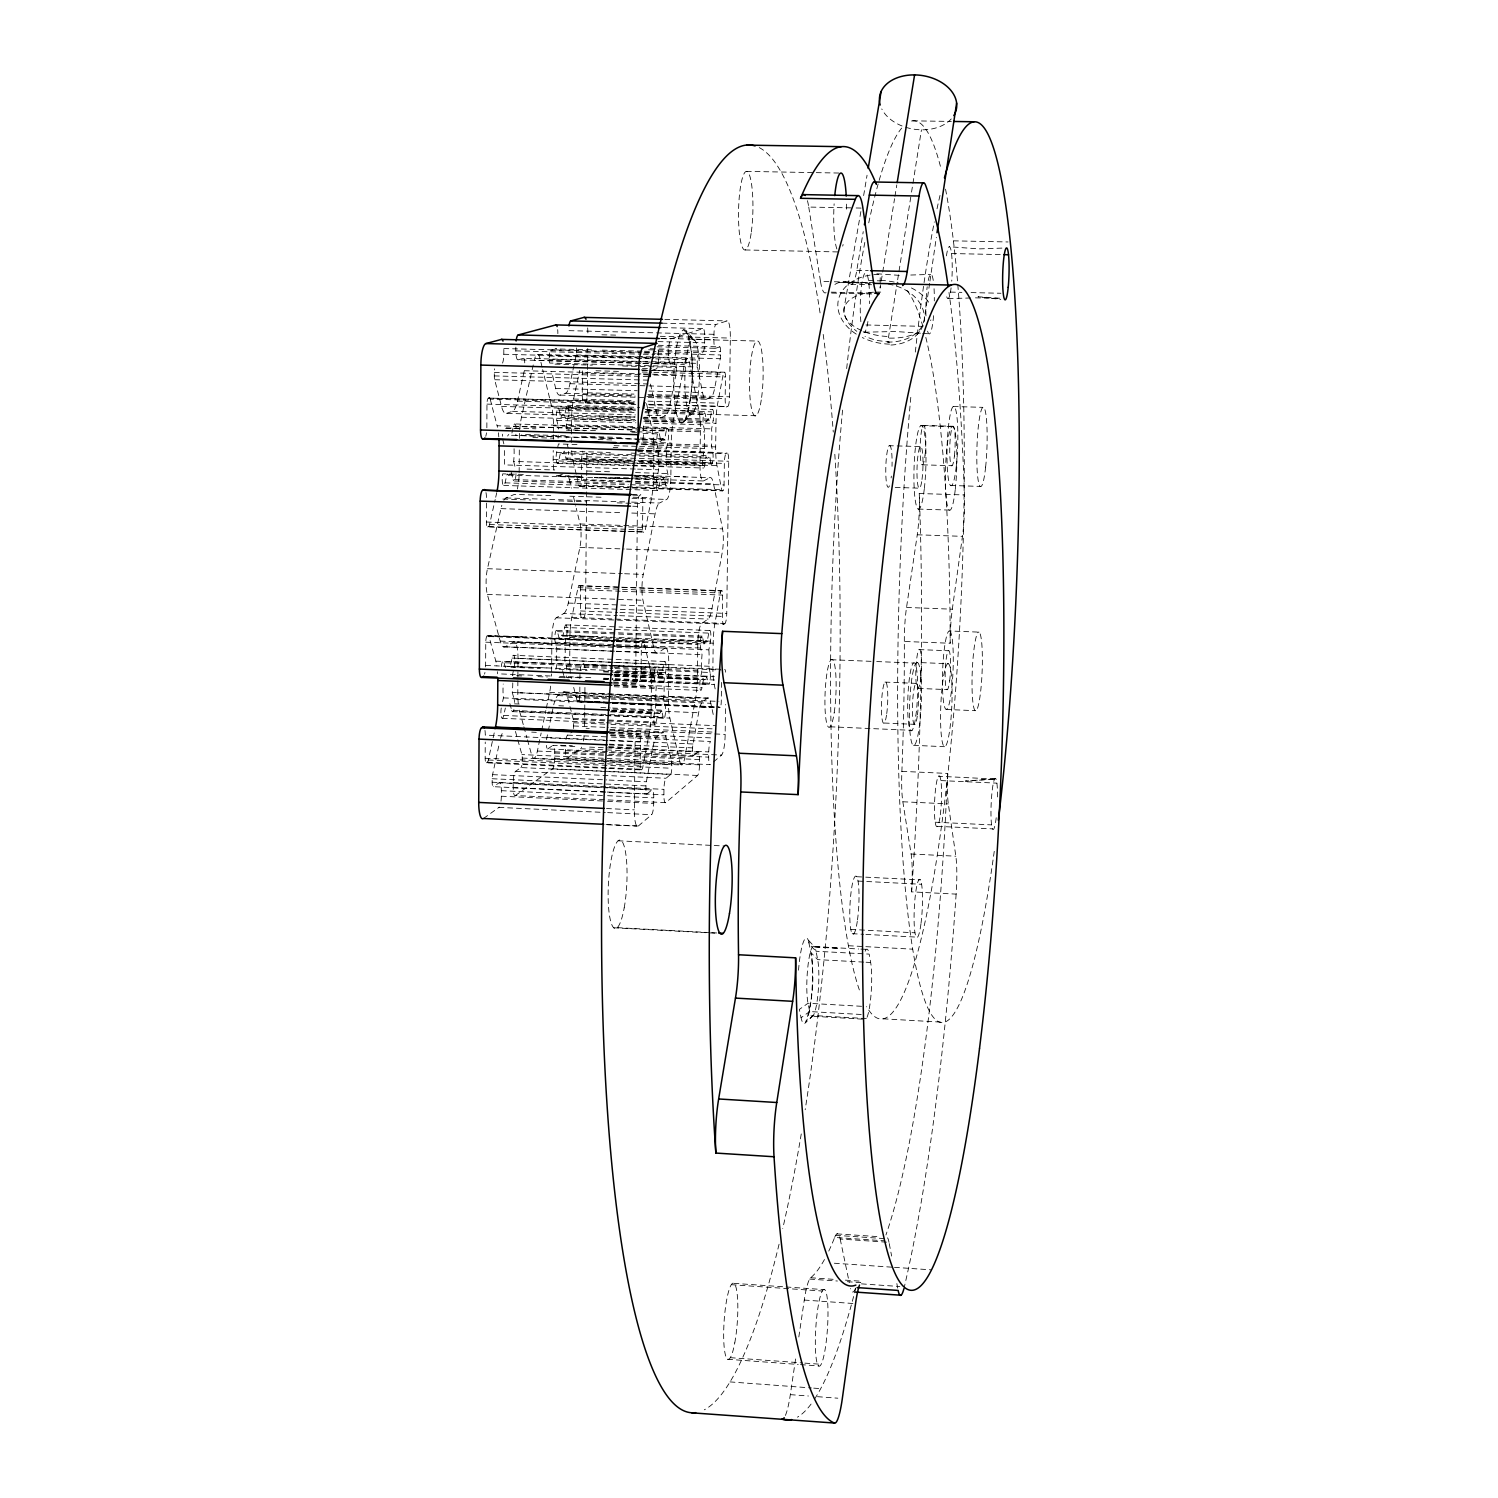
<?xml version="1.0" encoding="UTF-8"?>
<svg xmlns="http://www.w3.org/2000/svg" width="1498" height="1498" viewBox="0 0 1498 1498"><rect width="100%" height="100%" fill="white"/><g stroke="black" fill="none" stroke-linecap="round" stroke-linejoin="round"><path stroke-width="0.75" stroke-dasharray="5 3.75" d="M606.653 768.324L486.494 762.819A5.543 1.329 -87.3 0 1 485.165 758.25L485.24 742.053M485.595 666.928A9.868 2.397 -87.6 0 0 485.633 665.449L485.764 642.174A5.561 1.348 -87.7 0 1 487.15 635.92L526.884 636.931M646.556 403.599L652.304 430.394A30.035 6.161 -88.3 0 1 653.877 450.655L653.615 475.989A29.997 6.142 -88.2 0 1 651.593 497.804L645.264 529.918A5.617 1.161 -88 0 1 644.421 531.977L487.711 526.959A5.58 1.348 -88.1 0 1 486.363 522.016L486.457 502.785M486.85 427.754L486.962 404.104A5.617 1.367 -88.5 0 1 488.367 398.075L634.815 401.951M605.155 791.955L493.46 786.693A5.505 1.311 -87.2 0 1 492.149 782.199L492.168 778.735A5.505 1.311 -87.2 0 1 492.58 774.635L499.19 743.944M634.759 417.099L506.493 413.354A29.473 7.022 -88.6 0 1 501.53 406.426L494.677 379.724A5.58 1.348 -88.6 0 1 494.303 375.904L494.321 372.347A5.58 1.348 -88.6 0 1 494.64 368.789M500.987 801.187A9.681 2.284 -87.2 0 0 501.324 796.206L501.343 790.682A9.681 2.284 -87.2 0 0 499.077 782.799L493.46 786.693M502.579 363.078A9.831 2.359 -88.7 0 0 503.796 354.258L503.834 348.566A9.849 2.359 -88.7 0 0 503.796 346.394M589.594 747.109L697.899 751.977A9.25 1.76 -87.4 0 1 699.585 759.58L699.51 764.86A9.25 1.76 -87.4 0 1 697.6 775.477L665.73 802.647L515.406 795.532A9.531 2.228 -87.2 0 1 513.196 787.761L513.234 782.312A9.531 2.228 -87.2 0 1 515.555 771.32L520.929 767.575L670.617 774.466A5.393 1.067 -87.4 0 0 671.759 768.268L671.797 764.879A5.393 1.067 -87.4 0 0 671.535 761.377L666.142 738.083A29.117 5.786 -87.4 0 0 662.06 732.915L610.809 730.649M643.204 417.343L660.393 417.848L665.524 415.77A29.511 5.936 -88.4 0 0 669.831 405.509L675.879 374.837A5.468 1.086 -88.5 0 0 676.235 370.867L676.272 367.403A5.468 1.086 -88.5 0 0 675.242 362.329L670.598 363.939L518.065 359.857A9.681 2.284 -88.7 0 1 515.818 350.869L515.855 347.124M518.252 703.311A28.574 6.629 -87.5 0 1 517.802 692.75L517.877 679.043M517.896 676.759L517.934 669.906M517.952 667.621L518.008 658.483A19.324 4.55 -87.6 0 0 513.533 642.024L505.163 646.78A29.211 6.928 -87.8 0 1 500.22 641.107L487.337 594.388A18.257 4.4 -87.9 0 1 487.468 568.697L500.969 508.627A29.305 6.966 -88.1 0 1 501.83 505.294M519.3 449.98L519.151 473.181A19.455 4.588 -88.3 0 1 517.334 488.966M517.784 739.825L521.903 754.58A5.355 1.236 -87.3 0 1 522.259 758.063L522.24 761.433A5.355 1.236 -87.3 0 1 520.929 767.575M658.315 345.27L719.714 346.862A5.187 0.974 -88.5 0 1 720.632 351.693L720.594 354.989A5.187 0.974 -88.5 0 1 720.257 358.734L714.771 387.72A27.975 5.318 -88.5 0 1 710.895 397.363L706.288 399.236A28.125 5.374 -88.5 0 1 702.543 392.57L697.488 367.01L549.597 363.022A5.28 1.198 -88.6 0 1 549.26 359.408L549.279 356.037A5.28 1.198 -88.6 0 1 550.534 350.401L555.627 348.922L593.002 349.895M551.639 671.797L551.882 638.635A18.519 4.176 -87.7 0 1 556.264 617.794L563.828 613.487L617.363 615.566M553.848 469.623A18.65 4.213 -88.3 0 1 553.174 459.437L553.23 450.467M553.324 439.27L553.361 434.776M553.361 432.529L553.417 425.807A28.237 6.46 -88.4 0 0 551.676 406.707L542.688 369.594M515.406 795.532L552.556 768.811A9.175 2.06 -87.3 0 0 554.728 758.269L554.766 753.026A9.175 2.06 -87.3 0 0 552.743 745.461L576.786 746.528M611.409 737.072L710.614 741.491A9.1 1.704 -87.4 0 0 708.741 751.921L708.685 757.145A9.1 1.704 -87.4 0 0 710.314 764.635L567.386 758.138A9.044 2.004 -87.4 0 1 565.42 750.685L565.458 745.498M556.264 617.794L723.946 624.179A9.007 1.667 -87.8 0 1 722.354 616.427L722.635 595.081A5.093 0.955 -87.8 0 0 721.736 590.643L578.827 585.737A5.074 1.123 -87.9 0 0 578.022 587.647L571.861 617.326A27.133 5.973 -87.7 0 0 569.914 637.493L569.727 660.562A27.114 5.973 -87.7 0 0 571.375 678.5M571.45 442.49L571.506 436.105M571.506 433.971L571.637 419.084A27.357 6.067 -88.4 0 1 573.584 399.048L579.782 370.324M573.416 728.571A5.074 1.123 -87.4 0 0 573.584 725.968L573.622 722.766A5.074 1.123 -87.4 0 0 573.303 719.452L567.536 697.207A27.413 6.104 -87.5 0 0 563.229 692.132L557.874 695.596A27.563 6.179 -87.4 0 0 553.736 704.809M576.618 347.929L576.58 351.206A5.149 1.142 -88.6 0 1 576.224 354.932L569.989 383.694A27.788 6.235 -88.6 0 1 565.514 393.262L560.121 395.098A27.938 6.31 -88.6 0 1 555.683 388.45L551.62 371.504M880.206 277.729L880.131 288.084L882.341 274.321M579.857 687.076L579.782 695.521A5.056 1.105 -87.5 0 1 578.621 701.251L577.891 701.738A5.056 1.105 -87.5 0 1 577.105 700.802L573.678 687.413M579.913 678.631L579.951 674.418M586.43 507.991L585.587 608.019A8.932 1.947 -87.8 0 1 583.546 618L582.385 618.674A8.951 1.966 -87.8 0 1 580.475 610.959L580.644 589.744A5.074 1.123 -87.9 0 0 579.557 585.344M576.767 476.364L578.846 485.09A5.093 1.123 -88.2 0 0 579.651 486.232L580.363 485.914A5.093 1.123 -88.2 0 0 581.542 480.352L581.617 471.795M581.636 469.66L581.711 458.95A8.988 1.985 -88.3 0 1 582.647 451.179M634.366 403.861L584.164 402.868A9.025 1.985 -88.5 0 1 582.254 394.592L582.422 373.077A5.112 1.123 -88.5 0 0 582.329 370.905M584.726 712.224L584.595 728.215L589.201 728.421M584.744 709.94L584.932 687.114M586.448 505.669L586.673 477.75M586.71 475.428L586.86 456.815A8.988 1.966 -88.3 0 0 586.467 451.441M585.325 402.456A9.007 1.985 -88.5 0 0 587.385 392.794L587.572 371.785M587.591 369.463L587.759 348.454M605.997 824.424L638.354 825.997A19.961 4.063 -87.2 0 1 634.366 809.856L635.002 746.098A9.943 2.041 -87.4 0 1 637.193 734.694L638.391 733.795A9.924 2.022 -87.4 0 1 640.376 742.016L640.133 765.328A5.58 1.142 -87.4 0 0 641.238 769.897L608.825 768.418M613.731 682.957L637.699 683.949A9.962 2.041 -87.6 0 1 635.714 675.542L637.418 506.38A10.018 2.078 -88.1 0 1 639.609 495.389L640.826 494.789A10.018 2.06 -88.1 0 1 642.811 503.721L642.567 527.408A5.617 1.161 -88 0 0 643.672 532.37M641.238 769.897L641.987 769.317A5.58 1.142 -87.4 0 0 642.811 767.07L649.121 733.814A29.754 6.048 -87.5 0 0 651.124 711.85L651.387 686.908A29.773 6.067 -87.6 0 0 649.814 667.453L644.103 642.698A5.599 1.142 -87.7 0 0 643.297 641.612L642.548 642.099A5.599 1.142 -87.7 0 0 641.331 648.409L641.088 671.872A9.943 2.041 -87.6 0 1 638.916 683.125L637.699 683.949M643.597 425.975L643.522 432.473A10.037 2.078 -88.3 0 1 642.268 441.947M607.27 792.049L647.042 793.921A5.543 1.123 -87.3 0 1 645.956 789.409L645.975 785.907A5.543 1.123 -87.3 0 1 646.368 781.769L652.622 748.607A29.286 5.861 -87.4 0 1 656.967 736.829L662.06 732.915M638.354 825.997L651.593 814.706A9.756 1.966 -87.3 0 0 653.708 803.434L653.765 797.872A9.756 1.966 -87.3 0 0 651.855 789.933L499.077 782.799M665.73 802.647A9.606 1.891 -87.3 0 1 663.895 794.839L663.951 789.352A9.606 1.891 -87.3 0 1 666.011 778.267L670.617 774.466M670.598 363.939A9.756 1.947 -88.5 0 1 668.745 354.895L668.801 349.221A9.756 1.947 -88.5 0 1 670.879 338.848L703.03 328.605A9.381 1.798 -88.5 0 1 704.734 337.368L704.659 342.799A9.381 1.798 -88.5 0 1 702.731 352.76L698.368 354.277A5.318 1.03 -88.5 0 0 697.282 359.969L697.225 363.359A5.318 1.03 -88.5 0 0 697.488 367.01M555.889 669.363L556.807 664.981A19.305 4.325 -87.7 0 1 556.919 648.84L555.215 642.23A6.666 1.498 -87.7 0 1 555.29 632.905A6.666 1.498 -87.7 0 1 557.443 631.65L559.129 638.242A19.305 4.325 -87.7 0 1 562.836 636.07L564.634 627.456L708.741 633.111A6.647 1.255 -87.7 0 1 710.558 631.856A6.647 1.255 -87.7 0 1 710.445 641.163L708.854 649.832L513.533 642.024L665.056 648.091A19.474 3.876 -87.6 0 1 668.782 664.644L668.389 699.154A28.762 5.655 -87.6 0 0 669.868 718.085L679.849 761.733L521.903 754.58M631.576 502.111L659.476 503.047L666.685 499.433A19.605 3.932 -88.2 0 0 670.842 478.049L671.235 443.015A29.042 5.749 -88.3 0 1 673.182 421.706L684.436 364.426A17.714 3.464 -88.5 0 1 689.38 362.666L699.004 410.958A28.425 5.505 -88.3 0 1 700.39 430.188L699.978 464.043A18.762 3.595 -88.2 0 0 703.405 480.97L594.406 477.45L629.329 478.592M713.217 714.49L710.82 703.311A27.601 5.206 -87.5 0 0 707.168 698.237L702.581 701.757A27.75 5.262 -87.5 0 0 698.648 712.767L692.994 744A5.243 1.011 -87.4 0 0 692.638 747.895L692.6 751.21A5.243 1.011 -87.4 0 0 693.574 755.535L547.688 748.963A5.206 1.18 -87.4 0 1 546.527 745.405M679.849 761.733A17.47 3.389 -87.4 0 0 684.755 757.707L695.559 698.592A28.181 5.43 -87.6 0 0 697.394 677.826L697.787 644.44A18.65 3.558 -87.7 0 1 701.663 623.449L708.142 619.067A27.713 5.262 -87.9 0 0 711.999 608.544L722.242 552.462A16.834 3.146 -88 0 0 722.542 528.869L713.554 483.873A27.807 5.28 -88.1 0 0 709.902 477.693L633.766 475.222M719.714 346.862L715.538 348.304A9.25 1.741 -88.5 0 1 713.891 339.69L713.966 334.316A9.25 1.741 -88.5 0 1 715.838 324.523L727.129 320.909A18.369 3.427 -88.5 0 1 730.331 338.08L729.563 396.801A9.063 1.685 -88.4 0 1 727.747 406.538L646.743 404.853M715.145 688.93L714.209 684.455A27.282 5.093 -87.7 0 1 712.898 666.423L713.198 643.185A27.32 5.093 -87.7 0 1 714.977 622.887L720.407 592.983A5.112 0.955 -87.8 0 1 721.118 591.055L721.736 590.643M723.946 624.179L724.938 623.486A8.988 1.667 -87.8 0 0 726.755 613.431L728.721 461.253A9.044 1.685 -88.2 0 0 727.148 453.089L726.156 453.576A9.044 1.685 -88.2 0 0 724.339 463.425L724.058 484.959A5.131 0.955 -88.1 0 1 723.028 490.558L722.411 490.895A5.131 0.955 -88.1 0 1 721.736 489.752L716.962 465.616A27.507 5.168 -88.2 0 1 715.669 446.891L715.969 423.335A27.544 5.168 -88.3 0 1 717.748 403.149L723.216 374.219A5.149 0.974 -88.4 0 1 723.927 372.459L724.545 372.216A5.149 0.955 -88.4 0 1 725.444 376.972L725.163 398.637A9.082 1.685 -88.4 0 0 726.755 406.969M721.512 682.414L721.268 701.532A5.093 0.936 -87.6 0 1 720.238 707.299L719.62 707.786A5.093 0.936 -87.6 0 1 719.059 707.281M713.516 761.902L721.53 755.086A18.088 3.352 -87.5 0 0 725.163 734.394L725.556 704.528M901.871 771.358L947.504 773.436A38.105 4.962 -87.5 0 0 948.328 803.902L955.836 856.201A37.899 4.887 -87.3 0 1 956.136 894.119L911.57 891.853A37.825 5.28 -87.3 0 0 911.102 853.991L902.845 801.767A38.012 5.355 -87.5 0 1 901.871 771.358A500.819 80.049 -87.4 0 0 904.324 641.462L950.163 643.26A38.255 5 -87.8 0 1 952.316 609.199L962.465 536.34A38.311 5.018 -88 0 0 964.431 494.958A638.916 94.786 -87.5 0 0 948.983 292.447M929.621 283.328L924.247 320.123C920.596 335.964 902.489 342.555 887.771 342.05L897.283 282.073M929.958 281.044L936.344 237.358M785.401 1415.441A44.977 7.153 -86.1 0 0 790.326 1394.638L796.112 1355.428M798.827 1336.984L804.276 1300.058A43.479 6.741 -86.3 0 1 810.699 1277.757A500.819 80.049 -87.4 0 0 824.799 1258.919M904.324 641.462A38.18 5.412 -87.8 0 1 906.533 607.458L917.263 534.786A38.236 5.412 -88 0 0 919.248 493.497L964.431 494.958M897.658 279.77L911.196 194.403M911.552 192.1L921.439 129.82M882.715 272.037L894.568 198.672M894.943 196.388L896.796 184.928M863.634 195.583L867.061 175.229M834.929 284.433A500.819 80.049 -87.4 0 1 850.789 284.246A42.974 6.76 -88.6 0 0 856.781 270.389L863.241 231.61M860.863 211.574L844.198 307.539C842.943 317.164 849.478 325.89 856.819 331.32M615.304 679.249L708.123 683.125L706.738 676.609A19.437 3.689 -87.7 0 1 703.573 678.95L701.963 687.751A6.704 1.273 -87.6 0 1 700.128 689.117A6.704 1.273 -87.6 0 1 700.24 679.755L701.85 670.954A19.437 3.689 -87.7 0 1 702.038 654.682L700.633 648.054A6.704 1.273 -87.7 0 1 700.746 638.654A6.704 1.273 -87.7 0 1 702.581 637.38L704.004 644.028L488.011 635.433A5.561 1.348 -87.7 0 1 488.966 636.519L495.838 661.142A29.548 7.097 -87.5 0 1 496.849 665.898M704.004 644.028A19.437 3.689 -87.7 0 1 707.168 641.799L708.741 633.111M509.844 703.629L511.736 710.389L663.108 716.943L661.536 710.146A20.504 4.101 -87.6 0 1 658.015 712.767L656.255 722.092A7.078 1.423 -87.5 0 1 654.195 723.628A7.078 1.423 -87.5 0 1 654.308 713.76L656.068 704.416A20.504 4.101 -87.6 0 1 656.255 687.264L654.663 680.335A7.078 1.423 -87.6 0 1 654.757 670.43A7.078 1.423 -87.6 0 1 656.817 669.007L658.408 675.954L614.517 674.137M658.408 675.954A20.504 4.101 -87.6 0 1 661.929 673.482L663.67 664.269A7.003 1.404 -87.6 0 1 665.692 662.865A7.003 1.404 -87.6 0 1 665.58 672.677L663.839 681.871A20.504 4.101 -87.6 0 1 663.651 698.873L665.224 705.67A7.003 1.386 -87.5 0 1 665.112 715.445A7.003 1.386 -87.5 0 1 663.108 716.943M710.857 462.582A6.685 1.273 -88.2 0 0 712.674 461.702A6.685 1.273 -88.2 0 0 712.805 452.284L711.4 445.262A19.586 3.726 -88.3 0 0 711.606 428.896L713.198 420.507A6.704 1.273 -88.3 0 0 713.31 411.07A6.704 1.273 -88.3 0 0 711.494 411.838L709.902 420.245A19.586 3.726 -88.3 0 0 706.719 421.612L705.315 414.459A6.76 1.292 -88.3 0 0 703.461 415.246A6.76 1.292 -88.3 0 0 703.348 424.795L704.772 431.93A19.586 3.726 -88.3 0 0 704.566 448.445L702.955 456.946A6.76 1.292 -88.2 0 0 702.843 466.458A6.76 1.292 -88.2 0 0 704.678 465.578L706.288 457.059A19.586 3.726 -88.3 0 0 709.472 455.561L710.857 462.582L638.391 460.298M666.236 431.012L664.475 439.906A20.672 4.157 -88.2 0 0 660.936 441.442L659.345 433.933A7.153 1.442 -88.3 0 0 657.285 434.813A7.153 1.442 -88.3 0 0 657.173 444.869L658.783 452.377A20.672 4.157 -88.2 0 0 658.596 469.792L656.817 478.798A7.134 1.442 -88.2 0 0 656.704 488.835A7.134 1.442 -88.2 0 0 658.764 487.842L660.543 478.836A20.672 4.157 -88.2 0 0 664.082 477.15L665.655 484.509A7.059 1.404 -88.2 0 0 667.659 483.536A7.059 1.404 -88.2 0 0 667.771 473.611L666.217 466.252A20.672 4.157 -88.2 0 0 666.404 448.988L668.145 440.094A7.078 1.423 -88.3 0 0 668.258 430.151A7.078 1.423 -88.3 0 0 666.236 431.012L643.073 430.319M665.056 648.091L657.865 652.941A29.417 5.917 -87.8 0 1 653.69 647.248L642.96 600.267A18.388 3.764 -87.9 0 1 643.222 574.408L655.113 513.851A29.511 5.955 -88 0 1 659.476 503.047M546.62 739.731A5.206 1.18 -87.4 0 1 546.92 737.484L547.837 733.065M548.305 730.855L552.893 708.723M527.465 739.806L531.659 755.011A17.358 3.97 -87.4 0 0 537.389 751.041L541.153 733.009M541.621 730.743L545.852 710.445M546.321 708.198L549.616 692.413A27.975 6.367 -87.6 0 0 550.852 684.698M563.828 613.487A27.526 6.161 -87.9 0 0 568.266 603.057L579.895 547.407A16.721 3.689 -88 0 0 580.082 523.982L576.281 508.309M564.634 627.456A6.61 1.479 -87.7 0 1 566.731 626.22A6.61 1.479 -87.7 0 1 566.675 635.47L564.877 644.065A19.305 4.325 -87.7 0 1 564.746 660.094L566.431 666.591A6.591 1.461 -87.6 0 1 566.824 670.561M501.25 708.011A7.022 1.667 -87.4 0 0 501.437 717.242A7.022 1.667 -87.4 0 0 503.74 715.445L505.35 708.048M576.992 444.532L558.436 443.951L556.619 452.396A6.704 1.517 -88.3 0 0 556.544 461.852A6.704 1.517 -88.3 0 0 558.698 460.972L560.533 452.546A19.455 4.382 -88.4 0 0 564.24 451.048L565.926 458.032A6.647 1.479 -88.3 0 0 567.63 458.594A6.647 1.479 -88.3 0 0 568.51 451.478M566.862 428.803A19.455 4.382 -88.4 0 0 566.562 424.589L568.36 416.257A6.666 1.498 -88.4 0 0 568.435 406.876A6.666 1.498 -88.4 0 0 566.319 407.643L564.503 415.976A19.455 4.382 -88.4 0 0 560.795 417.324L559.091 410.209A6.722 1.517 -88.4 0 0 556.919 410.976A6.722 1.517 -88.4 0 0 556.844 420.451L558.567 427.567A19.455 4.382 -88.4 0 0 558.417 429.046M486.494 762.819L487.356 762.239A5.543 1.329 -87.3 0 0 488.329 759.992L495.482 727.036M502.616 701.588L503.422 697.881A20.354 4.812 -87.5 0 1 503.216 684.024M521.679 675.954L512.353 675.561L514.338 666.441A6.966 1.629 -87.6 0 0 514.394 656.704A6.966 1.629 -87.6 0 0 512.035 658.071L510.069 667.209L540.441 668.464M523.345 474.417L502.71 473.855A7.078 1.685 -88.2 0 0 502.654 483.817A7.078 1.685 -88.2 0 0 505.069 482.843L507.073 473.892A20.523 4.869 -88.3 0 0 510.481 473.649M519.357 438.39A28.837 6.741 -88.4 0 1 521.491 417.23L533.251 364.95M487.711 526.959L488.573 526.584A5.58 1.348 -88.1 0 0 489.546 524.525L495.201 499.508M495.707 497.242L496.737 492.692M506.493 413.354L512.485 411.313A29.305 6.947 -88.6 0 0 517.447 401.127L524.319 370.718A5.43 1.273 -88.6 0 0 524.618 368.864M511.923 433.053L513.421 426.443A7.022 1.667 -88.4 0 1 515.069 424.065A7.022 1.667 -88.4 0 1 516.211 428.746M866.35 1018.565L813.227 1015.532L805.531 1022.61C814.5 996.413 815.043 966.622 808.096 939.789L814.669 947.073L839.198 948.365L812.983 946.493L858.672 949.002M813.227 1015.532L810.156 1018.134L811.654 1016.187L865.132 1019.314M647.042 793.921L651.855 789.933M693.574 755.535L697.899 751.977M483.498 818.488L498.928 807.385A9.681 2.284 -87.2 0 0 499.283 807.029M567.386 758.138L580.456 748.738A17.976 3.932 -87.4 0 0 581.636 747.109M861.575 1006.3L808.021 1003.267L799.352 1009.409L801.074 1017.685L809.688 1011.562A30.859 4.943 -87 0 0 816.972 1002.087A30.859 4.943 -87 0 0 817.683 959.619L816.036 951.249L809.482 944.414A38.667 6.273 -87 0 0 798.528 970.18M547.688 748.963L552.743 745.461M565.944 739.6A9.044 2.004 -87.4 0 1 567.573 735.125L572.405 731.754M580.175 670.449A8.932 1.947 -87.6 0 1 582.01 664.326L722.036 669.288M703.405 480.97L709.902 477.693M503.834 500.295A29.305 6.966 -88.1 0 1 506.006 497.935L514.432 494.377L551.339 495.613M563.005 473.855L557.312 476.252A18.65 4.213 -88.3 0 1 555.758 475.634M653.091 370.043L656.33 368.901A9.906 2.022 -88.5 0 0 658.446 358.359L658.521 352.629A9.906 2.022 -88.5 0 0 658.146 346.618M518.065 359.857L523.495 358.284L640.582 361.411M994.784 778.81L965.292 781.076L995.983 779.091L938.553 776.245M1001.9 248.106L979.037 248.893L949.208 246.739M910.747 275.033L930.707 274.415M948.159 298.608L970.91 297.971M864.402 332.219L895.28 331.489L920.409 333.211M912.731 120.832L951.324 121.432M746.304 171.39L840.827 173.075M807.422 200.657A46.157 7.808 -88.7 0 1 808.751 207.061L853.879 207.922M856.144 207.979L862.904 208.11M953.421 240.841L1008.023 241.964M951.53 253.537L1001.694 254.604M745.236 249.96L839.517 251.964M856.781 270.389L868.241 270.632M831.615 293.065L873.409 294.039M868.54 280.594L880.131 280.856M808.751 207.061L820.511 281.455L832.064 281.718M834.367 281.755L873.596 282.654M839.011 282.542L871.106 283.272M850.789 284.246L871.593 284.714M950.387 292.091L961.885 292.372M971.06 292.578L1000.926 293.271M831.203 292.147L872.36 293.102M975.46 297.84L999.728 298.402M664.812 319.374L727.129 320.909M865.956 324.954L922.056 326.339M662.041 323.175L715.838 324.523M662.678 327.594L703.03 328.605M713.966 334.316L568.66 330.646A9.175 2.06 -88.7 0 1 568.772 327.912M601.896 334.803L618.468 335.178M660.281 336.301L730.331 338.08M660.861 338.342L713.891 339.69M661.629 338.623L670.879 338.848M683.612 329.822L692.656 339.391L756.921 341.038M658.053 341.6L704.659 342.799M657.098 346.787L715.538 348.304M650.263 348.753L668.801 349.221M648.634 349.802L655.6 349.989M657.922 350.045L720.632 351.693M602.327 350.139L642.024 351.169M644.365 351.244L656.03 351.543M658.371 351.599L702.731 352.76M503.834 348.566L642.361 352.199M644.664 352.255L653.896 352.498M550.534 350.401L641.631 352.91M643.953 352.966L655.562 353.285M656.798 353.191L720.594 354.989M515.818 350.869L640.938 354.165M643.26 354.221L654.832 354.52M657.154 354.577L668.745 354.895M576.224 354.932L720.257 358.734M537.838 354.427L636.819 357.048M641.369 357.161L687.507 358.397M503.796 354.258L653.84 358.228M549.279 356.037L653.334 358.79M655.656 358.865L697.282 359.969M642.567 361.449L689.38 362.666M549.26 359.408L653.297 362.179M655.618 362.254L697.225 363.359M640.526 363.246L534.262 360.4A17.602 4.063 -88.6 0 1 540.048 358.696L542.164 367.422M642.848 363.321L652.079 363.565M654.401 363.621L684.436 364.426M555.046 364.126L592.347 365.137M622.662 365.961L676.272 367.403M642.455 368.527L651.705 368.789M641.275 369.931L724.545 372.216M643.016 370.268L652.267 370.512M654.57 370.568L723.927 372.459M642.174 370.343L646.818 370.474M595.979 370.774L621.427 371.467M642.249 372.028L651.499 372.272M653.821 372.347L723.216 374.219M524.319 370.718L640.901 373.882M643.241 373.957L650.226 374.144M652.566 374.2L675.879 374.837M645.151 411.407L704.266 412.98M582.422 373.077L651.63 374.968M653.933 375.024L725.444 376.972M494.321 372.347L640.938 376.354M643.26 376.429L650.244 376.616M494.303 375.904L640.901 379.949M643.222 380.005L650.207 380.192M494.677 379.724L648.185 383.975M569.989 383.694L714.771 387.72M555.683 388.45L637.268 390.735M648.934 391.053L702.543 392.57M587.385 392.794L634.01 394.105M647.997 394.498L729.563 396.801M565.514 393.262L634.74 395.21M648.578 395.603L710.895 397.363M582.254 394.592L635.264 396.09M646.799 396.408L725.163 398.637M560.121 395.098L646.256 397.532M648.297 397.588L706.288 399.236M953.271 406.501L982.857 407.344M573.584 399.048L634.047 400.771M647.997 401.164L717.748 403.149M488.367 398.075L635.658 402.288M489.228 397.794A5.599 1.367 -88.5 0 1 490.202 399.123L634.89 403.262M648.372 404.273L727.747 406.538M517.447 401.127L635.807 404.366M648.784 407.662L712.58 409.478M486.962 404.104L634.553 408.374M551.676 406.707L635.864 409.141M645.226 409.403L699.004 410.958M566.319 407.643L635.452 409.647M646.967 409.965L711.494 411.838M708.891 419.084L644.383 417.23M595.511 430.656L567.892 429.832M630.321 431.63L634.965 431.761M637.287 431.817L658.165 432.398M640.301 438.053L663.333 438.708M567.555 405.303L639.665 407.4M501.53 406.426L635.433 410.302M646.967 410.639L656.199 410.901A29.679 5.992 -88.4 0 0 660.393 417.848M755.872 415.751L691.776 413.879L682.545 422.904L690.353 413.897L685.166 419.927C693.761 391.671 696.027 359.014 686.196 330.889L695.128 340.814L692.656 339.391M559.091 410.209L635.676 412.437M644.964 412.699L705.315 414.459M512.485 411.313L635.377 414.89M646.986 415.227L665.524 415.77M598.9 415.901L635.264 416.968M923.367 425.413L952.859 426.275M920.821 425.694L952.035 426.612M564.503 415.976L633.766 418.167M643.11 418.448L713.198 420.507M560.795 417.324L634.909 419.496M644.177 419.777L706.719 421.612M521.491 417.23L635.845 420.601M645.189 420.882L673.182 421.706M571.637 419.084L634.478 420.938M643.803 421.2L715.969 423.335M556.844 420.451L635.901 422.792M645.207 423.073L703.348 424.795M566.562 424.589L634.403 426.593M643.766 426.874L711.606 428.896M634.871 427.548L514.806 423.953M637.193 427.604L667.434 428.503M553.417 425.807L639.74 428.391M642.062 428.447L700.39 430.188M490.202 399.123L497.111 425.75L639.796 430.001M642.118 430.057L704.772 431.93M513.421 426.443L633.823 430.038M505.556 428.316L521.922 428.821M566.356 430.151L585.063 430.712M631.838 432.117L638.86 432.323M643.016 433.446L659.345 433.933M565.514 435.806L521.772 434.439M581.28 436.293L624.179 437.585M889.438 485.82A20.897 3.09 -88.1 0 1 885.767 471.645A20.897 3.09 -88.1 0 1 889.194 445.711L920.427 446.554M638.972 439.139L511.436 435.263A20.523 4.869 -88.3 0 0 510.706 434.401M641.294 439.214L664.475 439.906M640.432 439.27L515.724 435.487A7.022 1.667 -88.4 0 0 515.949 434.214M642.736 439.326L668.145 440.094M532.895 437.547L553.848 438.184M598.077 439.532L614.386 440.019M642.324 440.88L660.936 441.442M643.204 442.153L671.235 443.015M641.256 443.127L711.4 445.262M643.148 444.457L657.173 444.869M641.238 444.625L715.669 446.891M561.731 453.651L634.871 455.841M567.143 459.437L636.276 461.459M508.421 475.035L585.437 477.431M844.984 282.017L870.694 282.841M557.836 408.729L631.501 411.051M506.268 427.848L535.928 428.803M614.105 445.655L637.305 446.367M639.627 446.441L704.566 448.445M613.206 447.359L617.831 447.49M638.635 448.145L666.404 448.988M638.129 449.98L712.805 452.284M637.717 450.149L653.877 450.655M638.56 450.355L727.148 453.089M637.474 450.823L726.156 453.576M637.792 451.722L658.783 452.377M571.15 451.273L610.341 452.49M631.089 453.126L709.472 455.561M556.619 452.396L706.288 457.059M639.421 455.991L707.318 458.182M922.599 464.811L952.054 465.728M586.86 456.815L728.721 461.253M565.926 458.032L636.051 460.223M581.711 458.95L635.489 460.635M637.83 460.71L724.339 463.425M553.174 459.437L630.078 461.852M639.384 462.152L699.978 464.043M571.674 450.823A27.32 6.048 -88.3 0 0 573.097 461.084L716.962 465.616M558.698 460.972L635.171 463.388M637.493 463.462L704.678 465.578M514.076 448.745A20.523 4.869 -88.3 0 1 513.645 461.421L666.217 466.252M557.443 463.406L630.415 465.672M632.718 465.747L703.592 468.013M635.283 469.043L504.732 464.904A20.523 4.869 -88.3 0 1 504.676 449.175M637.605 469.117L658.596 469.792M527.053 469.117L554.747 469.998M587.029 471.027L612.42 471.851M635.489 472.582L667.771 473.611M950.687 485.464L980.272 486.401M635.152 475.39L653.615 475.989M633.972 476.177L664.082 477.15M635.845 476.926L670.842 478.049M556.413 475.578L582.104 476.401M614.779 477.45L660.543 478.836M587.684 477.506L632.718 478.967M895.205 487.412L919.622 488.198M514.451 481.008L628.186 484.64M503.665 485.427L657.547 490.464M638.579 461.534L711.887 463.968M568.116 475.709A27.619 6.198 -88.1 0 1 569.24 479.21L713.554 483.873M581.542 480.352L632.942 482.019M635.283 482.094L724.058 484.959M511.211 472.245L513.102 479.566L626.351 483.236M635.601 483.536L665.655 484.509M505.069 482.843L721.736 489.752M580.363 485.914L723.028 490.558M579.651 486.232L722.411 490.895M632.062 494.509L640.826 494.789M632.68 495.164L639.609 495.389M633.111 497.205L651.593 497.804M569.802 496.213L604.406 497.355M632.081 498.272L666.685 499.433M918.143 509.058L949.32 510.088M506.006 497.935L629.254 502.036M502.822 499.059L530.816 499.995M558.81 500.912L586.804 501.849M617.139 502.86L642.811 503.721M632.793 506.23L637.418 506.38M500.969 508.627L622.419 512.747M631.763 513.046L655.113 513.851M887.771 342.05L889.306 342.106L875.469 340.233L865.02 336.488M674.549 476.533L685.597 476.907M634.946 479.042L661.685 479.978M630.471 484.715L666.797 485.951M917.263 534.786L962.465 536.34M580.082 523.982L722.542 528.869M486.363 522.016L626.239 526.847M628.58 526.921L642.567 527.408M489.546 524.525L626.67 529.281M628.991 529.356L645.264 529.918M488.573 526.584L625.808 531.341M628.13 531.416L644.421 531.977M579.895 547.407L624.217 548.98M626.557 549.073L722.242 552.462M487.468 568.697L622.307 573.64M624.629 573.734L643.222 574.408M656.33 652.997L503.347 646.818M578.827 585.737L721.118 591.055M578.022 587.647L620.041 589.22M622.382 589.313L720.407 592.983M580.644 589.744L620.209 591.223M622.55 591.317L722.635 595.081M906.533 607.458L952.316 609.199M487.337 594.388L642.96 600.267M568.266 603.057L711.999 608.544M585.587 608.019L617.981 609.255M620.303 609.349L726.755 613.431M580.475 610.959L617.682 612.401M620.022 612.476L722.354 616.427M619.685 615.659L708.142 619.067M949.657 630.976A39.304 5.206 -87.7 0 1 951.38 691.514A39.304 5.206 -87.7 0 1 942.523 688.125A39.304 5.206 -87.7 0 1 949.657 630.976L978.98 632.119A39.36 4.925 -87.7 0 1 980.497 692.713A39.36 4.925 -87.7 0 1 972.09 689.342A39.36 4.925 -87.7 0 1 978.98 632.119M571.861 617.326L724.938 623.486M709.809 630.508L618.974 626.988M702.113 636.144L556.881 630.415M670.112 639.571L706.138 640.938M564.821 692.02L708.517 698.105M565.87 624.872L616.67 626.894M557.443 631.65L702.581 637.38M566.675 635.47L710.445 641.163M919.023 649.589L948.29 650.75M562.836 636.07L614.049 638.111M616.371 638.204L707.168 641.799M569.914 637.493L713.198 643.185M487.15 635.92L614.723 640.994M617.026 641.088L642.548 642.099M551.882 638.635L614.405 641.125M616.727 641.219L697.787 644.44M488.966 636.519L613.993 641.5M616.315 641.593L644.103 642.698M555.215 642.23L700.633 648.054M500.22 641.107L614.161 645.675M616.483 645.769L653.69 647.248M485.764 642.174L641.331 648.409M917.319 662.472A41.495 5.786 -87.6 0 1 919.398 726.118A41.495 5.786 -87.6 0 1 909.473 723.066A41.495 5.786 -87.6 0 1 917.319 662.472L948.234 663.708A41.551 5.505 -87.6 0 1 950.069 727.448A41.551 5.505 -87.6 0 1 940.669 724.414A41.551 5.505 -87.6 0 1 948.234 663.708M505.163 646.78L614.517 651.162M616.221 651.255L702.038 654.682M831.109 659.719L874.514 661.479M876.723 661.554L913.349 663.034M664.869 661.479L513.421 655.3M607.533 665.786L503.422 661.461M609.855 665.88L656.293 667.734M622.887 671.104L660.805 672.621M613.281 680.279L708.591 684.305M561.638 635.208L597.871 636.706M604.499 640.021L643.297 641.612M512.035 658.071L712.898 666.423M518.008 658.483L668.782 664.644M582.01 664.326L612.139 665.561M614.461 665.655L721.044 670.018M495.838 661.142L612.495 665.917M614.817 666.011L649.814 667.453M501.268 666.666A7.041 1.667 -87.6 0 1 504.04 662.734L612.832 667.209M614.367 667.359L701.85 670.954M566.431 666.591L612.757 668.483M615.079 668.576L710.052 672.49A6.629 1.255 -87.6 0 1 709.921 681.777A6.629 1.255 -87.6 0 1 708.123 683.125M485.633 665.449L665.58 672.677M885 682.096L915.84 683.369M559.129 669.231L587.16 670.392M603.525 671.067L612.869 671.46M615.21 671.553L661.929 673.482M603.544 671.909L612.776 672.284M615.079 672.377L714.377 676.478M613.731 672.771L706.738 676.609M614.105 674.381L697.394 677.826M614.704 674.662L635.714 675.542M614.892 675.28L703.573 678.95M613.768 675.954L714.583 679.998M918.274 688.406L947.504 689.623M614.929 676.216L700.24 679.755M550.29 675.991L501.587 673.969A7.041 1.667 -87.6 0 1 501.25 672.096M559.578 676.384L594.369 677.826M603.638 678.22L612.907 678.613M615.229 678.706L654.663 680.335M562.574 670.655L564.24 677.133L580.494 677.808M603.694 678.781L612.982 679.156M537.988 676.628L547.313 677.021M558.979 677.508L568.285 677.882M603.245 679.343L612.57 679.736M614.91 679.83L663.839 681.871M615.154 680.317L714.209 684.455M613.337 682.058L638.916 683.125M613.15 684.024L701.963 687.751M614.161 685.354L651.387 686.908M614.592 685.522L656.255 687.264M614.236 686.739L700.877 690.447M683.818 706.326L712.898 707.524M508.721 666.348L546.864 667.958M667.996 678.201L704.584 679.774M563.229 692.132L707.168 698.237M549.616 692.413L695.559 698.592M946.137 709.453L975.498 710.689M512.765 682.938A20.354 4.812 -87.5 0 1 512.26 692.432L663.651 698.873M517.802 692.75L718.946 701.42M557.874 695.596L702.581 701.757M567.536 697.207L710.82 703.311M577.105 700.802L718.946 706.869M503.422 697.881L656.068 704.416M578.621 701.251L611.109 702.637M613.431 702.731L720.238 707.299M610.416 703.124L577.891 701.738L605.922 702.974M612.738 703.217L717.299 707.693M512.26 692.432L514.132 699.21L665.224 705.67M514.507 703.835L519.188 704.023M558.848 705.745L563.529 705.933M600.867 707.543L610.192 707.936M612.532 708.048L661.536 710.146M613.319 709.097L698.648 712.767M611.596 710.146L651.124 711.85M611.877 710.782L658.015 712.767M884.251 723.028L915.053 724.358M611.652 711.494L659.157 713.572M610.285 711.85L654.308 713.76M519.319 710.164A28.574 6.629 -87.5 0 0 519.675 711.569L669.868 718.085M512.353 711.625L603.75 715.52M830.004 726.773L912.057 730.35M503.74 715.445L656.255 722.092M573.303 719.452L715.595 725.669M502.354 718.31L604.087 722.71M573.622 722.766L608.581 724.302M610.922 724.395L715.838 729.002M573.584 725.968L608.562 727.504M610.884 727.597L715.801 732.222M937.542 826.353L992.5 828.862M606.053 715.632L663.614 718.179M606.39 722.804L655.038 724.995M609.929 729.32L725.163 734.394M609.611 730.219L663.577 732.709M913.593 745.33L944.526 746.697M609.536 732.073L649.121 733.814M610.547 732.559L638.391 733.795M609.312 733.458L712.43 737.952M610.828 734.788L656.967 736.829M531.678 732.129L536.303 732.335M610.491 735.612L666.142 738.083M567.573 735.125L581.411 735.743M583.714 735.855L609.087 736.979M546.92 737.484L607.196 740.162M609.517 740.274L692.994 744M607.963 740.574L485.277 735.106A9.849 2.378 -87.4 0 0 484.978 730.462M610.285 740.667L640.376 742.016M609.162 744.169L692.638 747.895M609.405 744.937L635.002 746.098M608.581 746.641L652.622 748.607M560.439 745.274L572.386 745.798M609.124 747.465L708.741 751.921M580.456 748.738L721.53 755.086M565.42 750.685L607.008 752.558M609.312 752.651L708.685 757.145M537.389 751.041L606.465 754.168M608.768 754.28L684.755 757.707M554.766 753.026L699.585 759.58M554.728 758.269L699.51 764.86M533.868 758.269L681.702 764.991M522.259 758.063L671.797 764.879M860.882 949.095L867.473 949.376M485.165 758.25L640.133 765.328M488.329 759.992L671.759 768.268M940.894 780.589L996.882 783.136M487.356 762.239L607.364 767.725M609.667 767.837L641.987 769.317M552.556 768.811L697.6 775.477M515.555 771.32L666.011 778.267M492.58 774.635L606.746 779.934M609.087 780.046L646.368 781.769M492.168 778.735L645.975 785.907M513.234 782.312L663.951 789.352M492.149 782.199L645.956 789.409M902.845 801.767L948.328 803.902M513.196 787.761L663.895 794.839M501.343 790.682L605.267 795.588M607.57 795.7L653.765 797.872M607.514 824.761L637.081 826.128M501.324 796.206L605.211 801.13M607.533 801.243L653.708 803.434M935.183 822.215L991.564 824.892M606.484 808.527L634.366 809.856M498.928 807.385L605.342 812.496M607.645 812.609L651.593 814.706M911.102 853.991L955.836 856.201M618.094 840.79L724.395 846.014M856.65 876.705L863.466 877.042M865.75 877.154L920.427 879.906M858.017 881.067L921.663 884.288M850.808 929.415L914.96 932.805M852.212 933.685L863.616 934.303M865.9 934.415L916.196 937.093M617.27 927.655L709.434 932.561M711.737 932.692L718.647 933.067M613.674 927.768L715.445 933.198M848.392 945.725L912.694 949.17M867.061 1017.236A30.934 4.569 -87 0 0 871.237 991.564A30.934 4.569 -87 0 0 870.656 962.484L869.158 954.114L816.036 951.249A30.952 4.962 -87 0 0 808.677 960.48A30.952 4.962 -87 0 0 808.021 1003.267L809.688 1011.562L863.11 1014.595M863.747 962.109L817.683 959.619L811.13 952.784A38.555 6.235 -87 0 1 810.268 1005.813A38.555 6.235 -87 0 1 801.074 1017.685M866.05 962.24L870.656 962.484M883.127 1018.809L943.796 1022.273M999.784 298.214L978.025 296.754L1000.776 299.413M836.951 1233.884L879.888 1236.749M835.659 1235.326L884.812 1238.621M828.769 1251.092A500.819 80.049 -87.4 0 0 834.648 1237.442L883.876 1240.756M834.648 1237.442A41.85 6.273 -86.4 0 1 840.191 1239.033L889.007 1242.329L891.628 1256.073M922.693 333.38L929.546 333.848M834.367 1263.226L892.171 1267.196M894.475 1267.345L931.475 1269.873M810.699 1277.757L836.146 1279.517M845.396 1280.153L861.575 1281.258A43.592 6.235 -86.4 0 0 860.582 1282.625L846.688 1281.651M809.65 1279.086L837.438 1281.015M861.425 1283.861L899.83 1286.52M733.964 1283.355L783.772 1286.819M786.038 1286.969L824.686 1289.666A38.386 5.823 -86.3 0 1 825.117 1349.436A38.386 5.823 -86.3 0 1 815.343 1344.305A38.386 5.823 -86.3 0 1 824.518 1289.572M731.305 1284.685L822.327 1291.033M804.276 1300.058L855.545 1303.672M876.836 273.76L899.661 275.389M730.331 1357.675L802.497 1362.937M804.819 1363.124L821.11 1364.303M727.654 1359.266L798.209 1364.435M800.494 1364.603L818.751 1365.933M729.994 1381.905L811.41 1387.953M813.732 1388.14L820.717 1388.646M790.326 1394.638L808.414 1396.005M817.459 1396.679L837.813 1398.196M515.443 731.399L517.203 737.728M519.675 711.569L523.27 724.601M523.869 726.773L526.865 737.634M504.04 662.734L505.95 669.625M502.897 440.169L503.871 443.895M513.645 461.421L515.518 468.762M569.24 479.21L571.412 488.161M573.565 497.111L575.738 506.062M573.097 461.084L576.243 474.192M567.274 444.326L568.116 447.827M650.506 384.05L656.199 410.901M710.052 672.49L708.666 665.973A19.437 3.689 -87.7 0 0 708.854 649.832M840.191 1239.033L849.272 1282.531M896.853 1283.561L897.733 1288.149M994.26 851.332A450.673 58.553 -87.9 0 1 914.529 959.769A450.673 58.553 -87.9 0 1 910.821 397.045M915.315 352.067A450.673 58.553 -87.9 0 1 934.321 221.91M937.018 208.765A450.673 58.553 -87.9 0 1 940.014 195.414M928.217 280.501A29.773 4.138 -88.4 0 1 933.479 282.055M934.059 288.702A29.773 4.138 -88.4 0 1 934.303 300.892M933.591 315.685A29.773 4.138 -88.4 0 1 927.618 331.189M925.97 315.909A29.773 4.138 -88.4 0 1 927.206 286.755M996.207 817.739A25.522 3.052 -87.5 0 1 991.189 820.717A25.522 3.052 -87.5 0 1 993.923 780.851A25.522 3.052 -87.5 0 1 997.425 800.007M911.533 121.02A449.4 64.845 -87.9 0 1 941.324 169.873M945.538 189.179A449.4 64.845 -87.9 0 1 951.005 743.682A449.4 64.845 -87.9 0 1 866.574 1006.581M859.365 989.953A449.4 64.845 -87.9 0 1 842.887 406.37M846.67 368.583A449.4 64.845 -87.9 0 1 865.17 240.579M868.746 222.846A449.4 64.845 -87.9 0 1 901.684 128.098M860.882 321.714A29.698 4.588 -88.5 0 1 864.121 274.546A29.698 4.588 -88.5 0 1 869.439 303.663M867.922 321.471A29.698 4.588 -88.5 0 1 863.166 331.62M946.436 255.877A25.972 3.502 -88.4 0 1 950.987 250.129A25.972 3.502 -88.4 0 1 951.736 281.175M951.099 287.859A25.972 3.502 -88.4 0 1 946.156 294.32M889.194 445.711A20.897 3.09 -88.1 0 1 892.022 466.327M891.347 476.102A20.897 3.09 -88.1 0 1 891.123 477.937M557.687 329.654A9.325 2.116 -88.7 0 1 557.855 333.623M556.264 348.322A9.325 2.116 -88.7 0 1 555.627 348.922M587.665 327.912A18.257 4.026 -88.7 0 1 587.871 333.099M583.171 663.595A8.913 1.947 -87.6 0 1 585.063 670.486M724.714 669.306A8.969 1.667 -87.6 0 1 725.687 672.19M584.126 736.155A17.976 3.932 -87.4 0 1 583.434 740.986M500.519 738.271A29.08 6.853 -87.3 0 1 503.047 731.942M497.505 671.703A29.548 7.097 -87.5 0 1 497.654 673.8M484.959 672.452A9.868 2.397 -87.6 0 1 484.547 674.119M485.989 492.58A9.943 2.416 -88.2 0 1 486.476 497.767M497.111 425.75A29.81 7.209 -88.4 0 1 497.486 427.323M498.385 432.772A29.81 7.209 -88.4 0 1 498.797 436.892M486.494 432.828A9.962 2.434 -88.4 0 1 485.745 436.311M523.495 358.284A5.43 1.273 -88.6 0 1 524.749 363.321M566.319 675.991A6.591 1.461 -87.6 0 1 565.738 677.77M564.503 677.864A6.591 1.461 -87.6 0 1 564.24 677.133M507.822 666.666A20.354 4.812 -87.5 0 1 509.357 666.535M514.132 699.21A6.947 1.629 -87.5 0 1 514.563 702.412M513.945 709.49A6.947 1.629 -87.5 0 1 511.736 710.389M566.787 436.367A19.455 4.382 -88.4 0 1 566.712 437.884M558.099 438.202A19.455 4.382 -88.4 0 1 558.099 435.15M507.653 436.012A20.523 4.869 -88.3 0 1 508.796 434.476M515.986 473.611A7.003 1.648 -88.3 0 1 514.9 480.371A7.003 1.648 -88.3 0 1 513.102 479.566M502.448 436.236A7.097 1.685 -88.4 0 1 502.467 434.177M551.601 673.95A27.975 6.367 -87.6 0 1 551.526 676.141M887.022 336.432A40.465 21.852 6.9 0 1 843.936 312.558A40.465 21.852 6.9 0 1 880.73 292.11M879.382 283.422A40.446 30.391 11.1 0 1 924.116 314.243A40.446 30.391 11.1 0 1 888.164 345.083M889.531 344.128A47.973 34.398 10.2 0 1 862.305 337.556M856.238 334.129A47.973 34.398 10.2 0 1 839.535 296.098A47.973 34.398 10.2 0 1 879.626 274.34M930.913 319.879A47.973 28.443 7.7 0 1 930.576 320.628M919.585 331.657A47.973 28.443 7.7 0 1 888.707 338.099M880.562 280.388A47.973 28.443 7.7 0 1 898.706 283.178M911.439 287.972A47.973 28.443 7.7 0 1 930.277 305.199M759.261 147.628A634.553 115.889 -87.4 0 1 820.267 314.206M823.188 334.391A634.553 115.889 -87.4 0 1 833.263 432.061M834.817 454.269A634.553 115.889 -87.4 0 1 805.175 1109.737M801.261 1133.93A634.553 115.889 -87.4 0 1 782.761 1228.491M779.072 1244.22A634.553 115.889 -87.4 0 1 704.303 1409.805M919.248 493.497A637.362 102.313 -87.4 0 1 911.57 891.853M855.789 1288.018A637.362 102.313 -87.4 0 1 813.489 1400.667M811.073 1404.075A637.362 102.313 -87.4 0 1 797.442 1417.164M846.482 204.14A39.491 6.329 -88.7 0 1 846.445 212.641M843.112 244.511A39.491 6.329 -88.7 0 1 842.7 246.121M836.858 248.968A39.491 6.329 -88.7 0 1 834.124 203.822M906.87 290.35A502.017 74.17 -87.5 0 1 922.937 326.639M925.82 337.368A502.017 74.17 -87.5 0 1 950.163 643.26M947.504 773.436A502.017 74.17 -87.5 0 1 885.936 1234.951M951.249 118.941A38.892 27.133 8.6 0 1 914.435 129.259A38.892 27.133 8.6 0 1 881.76 108.942M956.136 894.119A638.916 94.786 -87.5 0 1 904.361 1286.838M855.452 1288.374A40.558 5.898 -86.5 0 1 850.564 1288.505M865.132 951.249A31.027 4.588 -87.1 0 1 869.158 954.114M826.053 292.597A44.64 7.303 -88.6 0 1 820.511 281.455M887.565 1237.835A41.944 5.805 -86.5 0 1 889.007 1242.329M582.816 477.076L557.312 476.252L582.853 477.094M921.027 923.255A29.174 3.988 -87.3 0 0 919.697 879.326A29.174 3.988 -87.3 0 0 914.154 922.805A29.174 3.988 -87.3 0 0 921.027 923.255M940.313 814.762A25.447 3.389 -87.5 0 0 939.246 775.908A25.447 3.389 -87.5 0 0 934.509 813.302A25.447 3.389 -87.5 0 0 940.313 814.762M857.493 919.922A29.08 4.4 -87.2 0 0 855.845 876.105A29.08 4.4 -87.2 0 0 849.872 919.435A29.08 4.4 -87.2 0 0 857.493 919.922M925.052 455.092A19.792 2.771 -88.1 0 0 923.611 425.338A19.792 2.771 -88.1 0 0 920.259 454.905A19.792 2.771 -88.1 0 0 925.052 455.092M920.521 679.586A19.624 2.734 -87.7 0 0 919.529 649.42A19.624 2.734 -87.7 0 0 915.858 678.032A19.624 2.734 -87.7 0 0 920.521 679.586M886.741 713.591A20.71 3.052 -87.6 0 0 885.561 681.89A20.71 3.052 -87.6 0 0 881.517 712.243A20.71 3.052 -87.6 0 0 886.741 713.591M924.341 488.479A41.85 5.88 -88.1 0 0 921.364 425.544A41.85 5.88 -88.1 0 0 914.173 488.086A41.85 5.88 -88.1 0 0 924.341 488.479M955.256 489.471A41.907 5.58 -88.1 0 0 952.541 426.462A41.907 5.58 -88.1 0 0 945.594 489.097A41.907 5.58 -88.1 0 0 955.256 489.471M922 479.491A20.916 2.94 -88.1 0 0 920.952 446.573A20.916 2.94 -88.1 0 0 917.038 476.102A20.916 2.94 -88.1 0 0 922 479.491M956.304 466.14A39.622 5.262 -88.1 0 0 953.739 406.389A39.622 5.262 -88.1 0 0 947.185 465.447A39.622 5.262 -88.1 0 0 956.304 466.14M985.628 467.039A39.678 5 -88.1 0 0 983.325 407.231A39.678 5 -88.1 0 0 976.977 466.384A39.678 5 -88.1 0 0 985.628 467.039M954.413 455.991A19.811 2.64 -88.1 0 0 953.103 426.2A19.811 2.64 -88.1 0 0 949.844 455.823A19.811 2.64 -88.1 0 0 954.413 455.991M949.657 680.766A19.643 2.603 -87.7 0 0 948.777 650.581A19.643 2.603 -87.7 0 0 945.219 679.231A19.643 2.603 -87.7 0 0 949.657 680.766M917.45 714.902A20.747 2.902 -87.6 0 0 916.383 683.163A20.747 2.902 -87.6 0 0 912.488 713.572A20.747 2.902 -87.6 0 0 917.45 714.902M624.198 907.825A44.322 9.194 -87 0 0 620.135 840.078A44.322 9.194 -87 0 0 608.413 905.017A44.322 9.194 -87 0 0 624.198 907.825M751.322 231.965A39.304 7.172 -88.8 0 0 746.828 171.427A39.304 7.172 -88.8 0 0 738.982 228.67A39.304 7.172 -88.8 0 0 751.322 231.965M834.217 712.505A33.93 5.412 -87.6 0 0 832.308 659.495A33.93 5.412 -87.6 0 0 825.024 707.861A33.93 5.412 -87.6 0 0 834.217 712.505M915.821 716.007A34.061 4.775 -87.6 0 0 914.398 662.809A34.061 4.775 -87.6 0 0 907.751 711.381A34.061 4.775 -87.6 0 0 915.821 716.007M734.769 1342.882A38.218 6.61 -86.1 0 0 733.795 1283.262A38.218 6.61 -86.1 0 0 723.684 1337.677A38.218 6.61 -86.1 0 0 734.769 1342.882M697.937 395.622A37.356 7.265 -88.4 0 0 693.199 339.316A37.356 7.265 -88.4 0 0 685.354 395.041A37.356 7.265 -88.4 0 0 697.937 395.622M690.278 400.172A46.681 9.194 -88.5 0 0 684.286 329.747A46.681 9.194 -88.5 0 0 674.381 399.273A46.681 9.194 -88.5 0 0 690.278 400.172M761.621 397.419A37.469 6.722 -88.4 0 0 757.408 340.964A37.469 6.722 -88.4 0 0 749.974 396.876A37.469 6.722 -88.4 0 0 761.621 397.419"/><path stroke-width="1.5" d="M603.694 824.312L483.498 818.488A19.83 4.756 -87.1 0 1 478.723 802.422L479.042 739.113A9.868 2.378 -87.3 0 1 481.513 727.803L482.918 726.923L608.225 732.466M612.102 682.882L481.757 677.433A9.887 2.397 -87.6 0 1 479.379 669.063L480.184 501.118A9.943 2.416 -88.2 0 1 482.693 490.202L631.463 494.49M637.811 443.764L482.936 439.045A9.98 2.434 -88.4 0 1 480.54 429.963L480.858 365.081A20.129 4.906 -88.7 0 1 485.895 343.566L501.53 339.391L656.592 343.398A9.906 2.022 -88.5 0 1 656.892 343.417M609.536 732.073L495.482 727.036A29.529 7.078 -87.4 0 0 497.673 705.24L497.804 680.466A29.548 7.097 -87.5 0 0 497.804 678.201M497.13 490.838A29.773 7.19 -88.3 0 0 498.946 471.027L499.096 445.88A29.81 7.209 -88.4 0 0 498.928 439.064M638.841 442.21A10.055 2.078 -88.3 0 1 638.129 434.701L638.785 369.351A20.279 4.176 -88.5 0 1 643.222 347.667L656.592 343.398M937.018 232.752L956.623 103.119M691.795 1412.82L834.48 1423.044A638.916 94.786 -87.5 0 1 774.035 1156.756A49.228 8.108 -86.6 0 1 776.75 1102.509L792.648 1001.319A49.134 8.164 -87 0 0 795.625 957.84L738.533 954.75A500.819 80.049 -87.4 0 1 740.742 791.955A49.153 8.951 -87.3 0 0 738.757 753.232L724.04 682.732A49.528 9.1 -87.7 0 1 722.598 631.295L781.787 633.617A638.916 94.786 -87.5 0 1 855.321 199.328L800.531 198.298A46.157 7.808 -88.7 0 1 805.25 195.545M902.601 285.519A43.086 6.273 -88.6 0 0 907.226 271.494L919.079 196.032A41.813 5.898 -88.6 0 1 925.614 185.321A638.916 94.786 -87.5 0 1 948.065 285.949M897.171 182.644L914.585 74.9M868.185 168.431L881.105 91.528M774.035 1156.756L715.875 1153.067A49.097 8.745 -86.5 0 1 718.647 1098.97L735.462 998.099A49.003 8.819 -86.9 0 0 738.533 954.75M864.383 224.756L869.327 195.115A41.701 6.367 -88.6 0 1 875.824 183.28M481.757 677.433L483.161 676.609A9.868 2.397 -87.6 0 0 483.536 676.291M482.936 439.045L484.36 438.539A9.962 2.434 -88.4 0 0 484.903 438.09M516.117 340.982A9.681 2.284 -88.7 0 1 518.214 334.953L555.814 324.916L660.974 327.538M568.978 325.984A9.175 2.06 -88.7 0 1 570.794 320.909L584.014 317.389L662.49 319.317M953.589 121.469L974.018 121.769M746.659 145.119L841.258 146.673M874.102 181.988L923.536 182.868M869.327 195.115L919.079 196.032M803.452 194.609L858.036 195.62M1003.978 254.66L1008.547 254.754M870.525 270.689L907.226 271.494M873.409 283.328L951.38 285.088M874.645 293.159L879.214 293.271A502.017 74.17 -87.5 0 0 798.153 794.633L740.742 791.955M570.794 320.909L662.041 323.175M518.214 334.953L659.307 338.548M485.895 343.566L643.222 347.667M480.858 365.081L638.785 369.351M480.54 429.963L638.129 434.701M484.36 438.539L516.679 439.513M521.304 439.663L565.158 440.992M569.783 441.142L615.94 442.547M620.565 442.696L636.725 443.183M499.096 445.88L637.717 450.149M498.946 471.027L632.83 475.315M482.693 490.202L630.377 495.07M480.184 501.118L630.471 506.155M479.379 669.063L612.382 674.568M724.04 682.732L782.986 685.185L796.412 755.816A49.284 8.295 -87.4 0 1 798.153 794.633M483.161 676.609L497.111 677.19M513.383 677.882L531.977 678.65M548.249 679.324L569.184 680.204M585.456 680.878L604.05 681.665M497.804 680.466L611.821 685.241M497.673 705.24L609.274 710.052M481.513 727.803L606.99 733.365M479.042 739.113L607.064 744.843M738.757 753.232L796.412 755.816M478.723 802.422L604.162 808.414M718.647 933.067L723.253 933.31M735.462 998.099L792.648 1001.319M718.647 1098.97L776.75 1102.509M900.953 1295.227L855.227 1292.062M857.081 1287.587L898.163 1290.433A40.652 5.468 -86.6 0 0 903.912 1288.655M944.433 177.869A450.673 58.553 -87.9 0 1 1012.573 266.419A450.673 58.553 -87.9 0 1 998.323 820.192M555.814 324.916A9.325 2.116 -88.7 0 1 557.125 326.583M584.014 317.389A18.257 4.026 -88.7 0 1 585.999 319.28M482.918 726.923A9.849 2.378 -87.4 0 1 484.416 728.084M484.097 489.64A9.943 2.416 -88.2 0 1 485.315 490.464M643.784 408.224A5.655 1.161 -88.4 0 1 644.908 402.606M501.53 339.391A9.849 2.359 -88.7 0 1 502.991 341.151M650.244 376.616A5.617 1.142 -88.5 0 1 650.881 371.56M695.652 1412.651A634.553 115.889 -87.4 0 1 605.267 769.354A634.553 115.889 -87.4 0 1 755.123 145.943M800.531 198.298A637.362 102.313 -87.4 0 1 876.367 184.423M791.599 1419.561A637.362 102.313 -87.4 0 1 781.919 1419.055A44.977 7.153 -86.1 0 0 784.203 1417.688M715.875 1153.067A637.362 102.313 -87.4 0 1 722.598 631.295M834.48 1423.044A45.09 6.629 -86.2 0 0 842.325 1398.533L855.545 1303.672A43.592 6.235 -86.4 0 1 859.515 1285.059M782.986 685.185A49.677 8.445 -87.7 0 1 781.787 633.617M855.321 199.328A46.288 7.228 -88.6 0 1 862.904 208.11L873.596 282.654A44.753 6.76 -88.6 0 0 879.214 293.271M834.761 195.583A39.491 6.329 -88.7 0 1 841.015 173.056A39.491 6.329 -88.7 0 1 846.22 196.013M855.882 1285.078A502.017 74.17 -87.5 0 1 795.625 957.84M880.225 105.01A38.892 27.133 8.6 0 1 921.719 75.462A38.892 27.133 8.6 0 1 953.795 115.571M1008.21 287.242A26.046 3.165 -88.4 0 0 1006.637 247.919A26.046 3.165 -88.4 0 0 1002.761 286.698A26.046 3.165 -88.4 0 0 1008.21 287.242M729.489 913.349A44.547 8.127 -87.1 0 0 726.212 845.303A44.547 8.127 -87.1 0 0 715.538 910.615A44.547 8.127 -87.1 0 0 729.489 913.349M979.542 1048.263A503.422 67.223 -87.5 0 0 956.342 284.545A503.422 67.223 -87.5 0 0 863.84 1029.332A503.422 67.223 -87.5 0 0 979.542 1048.263"/></g></svg>
